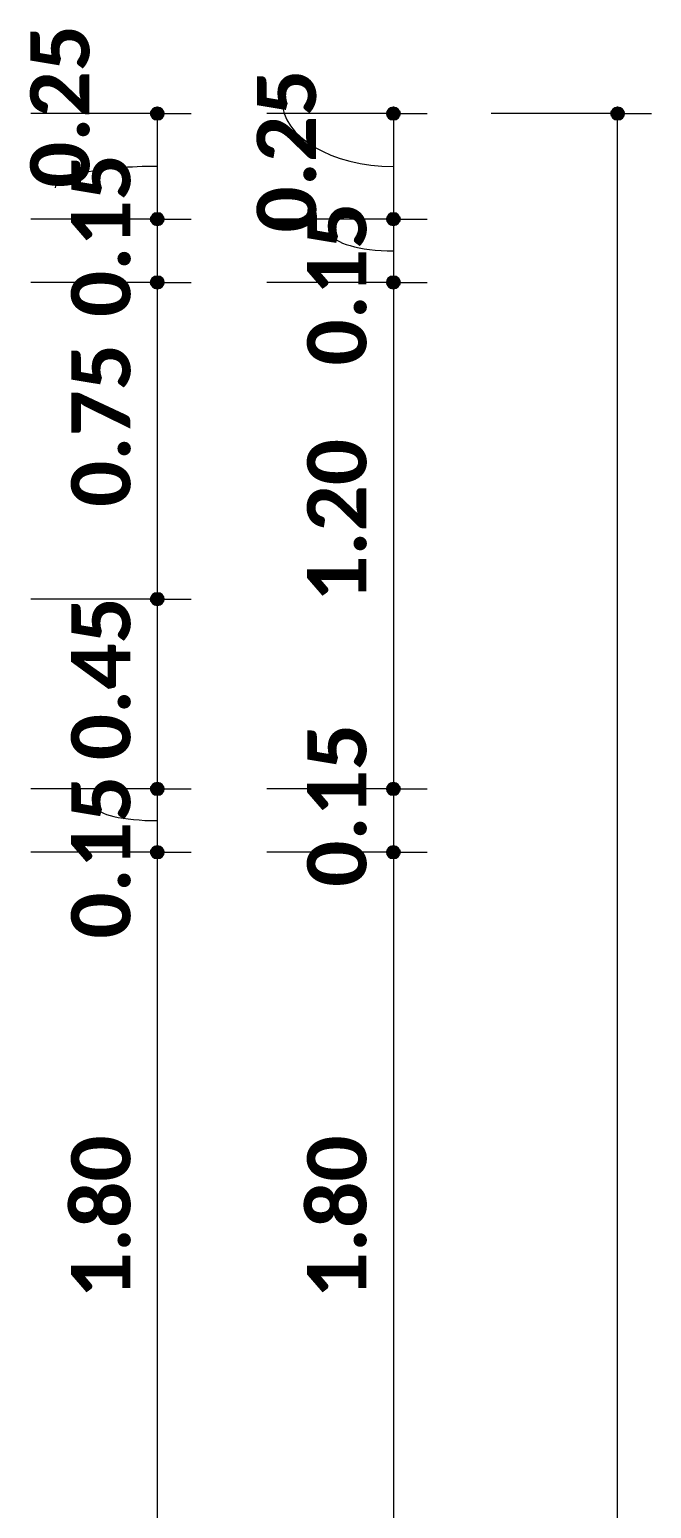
# Model space of a CAD drawing. Header units: metres. Extents: x -144 to 1000, y -717 to 29.
# Drawn here: x 620.533 to 622.006, y -551.43 to -547.927 of the extents above; entities that cross this region are included whole.
import ezdxf

# ---------------------------------------------------------------- set-up
doc = ezdxf.new("R2010")
doc.units = ezdxf.units.M
doc.layers.get('0').update_dxf_attribs({"color": 1})
doc.layers.add('A-ANNO-DIMS', color=1, linetype='Continuous', lineweight=9)
doc.styles.add('Calibri_B_5', font='calibrib.ttf', dxfattribs={"height": 0.66})

# ---------------------------------------------------------------- blocks, each defined once
blk = doc.blocks.new('P')
at = {"layer": 'A-ANNO-DIMS', "lineweight": 25}
h = blk.add_hatch(color=256, dxfattribs=at)
edge = h.paths.add_edge_path()
edge.add_arc((616.4117, -485.119), 0.015, 0, 360)
h = blk.add_hatch(color=256, dxfattribs=at)
edge = h.paths.add_edge_path()
edge.add_arc((616.9711, -485.119), 0.015, 0, 360)
h = blk.add_hatch(color=256, dxfattribs=at)
edge = h.paths.add_edge_path()
edge.add_arc((617.5026, -485.119), 0.015, 0, 360)
h = blk.add_hatch(color=256, dxfattribs=at)
edge = h.paths.add_edge_path()
edge.add_arc((616.4117, -485.369), 0.015, 0, 360)
h = blk.add_hatch(color=256, dxfattribs=at)
edge = h.paths.add_edge_path()
edge.add_arc((616.4117, -485.369), 0.015, 0, 360)
h = blk.add_hatch(color=256, dxfattribs=at)
edge = h.paths.add_edge_path()
edge.add_arc((616.9711, -485.369), 0.015, 0, 360)
h = blk.add_hatch(color=256, dxfattribs=at)
edge = h.paths.add_edge_path()
edge.add_arc((616.9711, -485.369), 0.015, 0, 360)
h = blk.add_hatch(color=256, dxfattribs=at)
edge = h.paths.add_edge_path()
edge.add_arc((616.4117, -485.519), 0.015, 0, 360)
h = blk.add_hatch(color=256, dxfattribs=at)
edge = h.paths.add_edge_path()
edge.add_arc((616.4117, -485.519), 0.015, 0, 360)
h = blk.add_hatch(color=256, dxfattribs=at)
edge = h.paths.add_edge_path()
edge.add_arc((616.9711, -485.519), 0.015, 0, 360)
h = blk.add_hatch(color=256, dxfattribs=at)
edge = h.paths.add_edge_path()
edge.add_arc((616.9711, -485.519), 0.015, 0, 360)
h = blk.add_hatch(color=256, dxfattribs=at)
edge = h.paths.add_edge_path()
edge.add_arc((616.4117, -486.2688), 0.015, 0, 360)
h = blk.add_hatch(color=256, dxfattribs=at)
edge = h.paths.add_edge_path()
edge.add_arc((616.4117, -486.2688), 0.015, 0, 360)
h = blk.add_hatch(color=256, dxfattribs=at)
edge = h.paths.add_edge_path()
edge.add_arc((616.4117, -486.7188), 0.015, 0, 360)
h = blk.add_hatch(color=256, dxfattribs=at)
edge = h.paths.add_edge_path()
edge.add_arc((616.4117, -486.7188), 0.015, 0, 360)
h = blk.add_hatch(color=256, dxfattribs=at)
edge = h.paths.add_edge_path()
edge.add_arc((616.9711, -486.7188), 0.015, 0, 360)
h = blk.add_hatch(color=256, dxfattribs=at)
edge = h.paths.add_edge_path()
edge.add_arc((616.9711, -486.7188), 0.015, 0, 360)
h = blk.add_hatch(color=256, dxfattribs=at)
edge = h.paths.add_edge_path()
edge.add_arc((616.4117, -486.8688), 0.015, 0, 360)
h = blk.add_hatch(color=256, dxfattribs=at)
edge = h.paths.add_edge_path()
edge.add_arc((616.4117, -486.8688), 0.015, 0, 360)
h = blk.add_hatch(color=256, dxfattribs=at)
edge = h.paths.add_edge_path()
edge.add_arc((616.9711, -486.8688), 0.015, 0, 360)
h = blk.add_hatch(color=256, dxfattribs=at)
edge = h.paths.add_edge_path()
edge.add_arc((616.9711, -486.8688), 0.015, 0, 360)
at = {"layer": 'A-ANNO-DIMS'}
for p, q in [((616.4117, -485.119), (616.1117, -485.119)), ((616.4117, -485.119), (616.4117, -485.369)), ((616.4117, -485.119), (616.4917, -485.119)), ((616.9711, -485.119), (616.6711, -485.119)), ((616.9711, -485.119), (616.9711, -485.369)), ((616.9711, -485.119), (617.0511, -485.119)), ((617.5026, -485.119), (617.2026, -485.119)), ((617.5026, -506.7686), (617.5026, -485.119)), ((617.5026, -485.119), (617.5826, -485.119)), ((616.4117, -485.369), (616.1117, -485.369)), ((616.4117, -485.369), (616.1117, -485.369)), ((616.4117, -485.369), (616.4917, -485.369)), ((616.4117, -485.369), (616.4117, -485.519)), ((616.4117, -485.369), (616.4917, -485.369)), ((616.9711, -485.369), (616.6711, -485.369)), ((616.9711, -485.369), (616.6711, -485.369)), ((616.9711, -485.369), (617.0511, -485.369)), ((616.9711, -485.369), (616.9711, -485.519)), ((616.9711, -485.369), (617.0511, -485.369)), ((616.4117, -485.519), (616.1117, -485.519)), ((616.4117, -485.519), (616.1117, -485.519)), ((616.4117, -485.519), (616.4917, -485.519)), ((616.4117, -485.519), (616.4117, -486.2688)), ((616.4117, -485.519), (616.4917, -485.519)), ((616.9711, -485.519), (616.6711, -485.519)), ((616.9711, -485.519), (616.6711, -485.519)), ((616.9711, -485.519), (617.0511, -485.519)), ((616.9711, -485.519), (616.9711, -486.7188)), ((616.9711, -485.519), (617.0511, -485.519)), ((616.4117, -486.2688), (616.1117, -486.2688)), ((616.4117, -486.2688), (616.1117, -486.2688)), ((616.4117, -486.2688), (616.4917, -486.2688)), ((616.4117, -486.2688), (616.4117, -486.7188)), ((616.4117, -486.2688), (616.4917, -486.2688)), ((616.4117, -486.7188), (616.1117, -486.7188)), ((616.4117, -486.7188), (616.1117, -486.7188)), ((616.4117, -486.7188), (616.4917, -486.7188)), ((616.4117, -486.7188), (616.4117, -486.8688)), ((616.4117, -486.7188), (616.4917, -486.7188)), ((616.9711, -486.7188), (616.6711, -486.7188)), ((616.9711, -486.7188), (616.6711, -486.7188)), ((616.9711, -486.7188), (617.0511, -486.7188)), ((616.9711, -486.7188), (616.9711, -486.8688)), ((616.9711, -486.7188), (617.0511, -486.7188)), ((616.4117, -486.8688), (616.1117, -486.8688)), ((616.4117, -486.8688), (616.1117, -486.8688)), ((616.4117, -486.8688), (616.4917, -486.8688)), ((616.4117, -486.8688), (616.4117, -488.6688)), ((616.4117, -486.8688), (616.4917, -486.8688)), ((616.9711, -486.8688), (616.6711, -486.8688)), ((616.9711, -486.8688), (616.6711, -486.8688)), ((616.9711, -486.8688), (617.0511, -486.8688)), ((616.9711, -486.8688), (616.9711, -488.6688)), ((616.9711, -486.8688), (617.0511, -486.8688))]:
    blk.add_line(p, q, dxfattribs=at)
at = {"layer": 'A-ANNO-DIMS', "lineweight": 25}
for centre in [(616.4117, -485.119), (616.9711, -485.119), (617.5026, -485.119), (616.4117, -485.369), (616.4117, -485.369), (616.9711, -485.369), (616.9711, -485.369), (616.4117, -485.519), (616.4117, -485.519), (616.9711, -485.519), (616.9711, -485.519), (616.4117, -486.2688), (616.4117, -486.2688), (616.4117, -486.7188), (616.4117, -486.7188), (616.9711, -486.7188), (616.9711, -486.7188), (616.4117, -486.8688), (616.4117, -486.8688), (616.9711, -486.8688), (616.9711, -486.8688)]:
    blk.add_circle(centre, 0.015, dxfattribs=at)
at = {"layer": 'A-ANNO-DIMS'}
for centre, major_axis, ratio, start_param, end_param in [((616.9711, -485.0873), (0.2644, 0), 0.592738, 3.141593, 4.712389), ((616.4117, -485.2949), (0.2421, 0), 0.210311, 1.570796, 3.141593), ((616.9711, -485.4023), (0.1451, 0), 0.287383, 3.141593, 4.712389), ((616.4117, -486.76), (0.1451, 0), 0.232789, 3.141593, 4.712389)]:
    blk.add_ellipse(centre, major_axis=major_axis, ratio=ratio, start_param=start_param, end_param=end_param, dxfattribs=at)
at = {"layer": 'A-ANNO-DIMS', "char_height": 0.14, "width": 0.376134, "attachment_point": 1, "rotation": 90, "line_spacing_factor": 1.158048, "style": 'Calibri_B_5'}
for s, insert in [('0.25', (616.1107, -485.2949)), ('0.25', (616.6477, -485.4007)), ('0.15', (616.2077, -485.6007)), ('0.15', (616.767, -485.7157)), ('0.75', (616.2077, -486.0506)), ('1.20', (616.767, -486.2756)), ('0.45', (616.2077, -486.6505)), ('0.15', (616.767, -486.9505)), ('0.15', (616.2077, -487.0734)), ('1.80', (616.2077, -487.9255)), ('1.80', (616.767, -487.9255))]:
    blk.add_mtext(s, dxfattribs=dict(at, insert=insert))

msp = doc.modelspace()

# ---------------------------------------------------------------- block references
at = {"color": 3}
msp.add_blockref('P', (4.4238, -63.007), dxfattribs=at)

doc.saveas('drawing.dxf')
